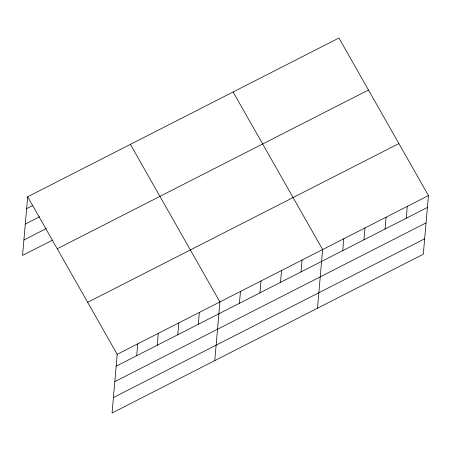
<?xml version="1.0" encoding="UTF-8"?>
<svg xmlns="http://www.w3.org/2000/svg" width="451" height="451" viewBox="0 0 451 451"><rect width="100%" height="100%" fill="white"/><g stroke="black" fill="none" stroke-linecap="round" stroke-linejoin="round"><path stroke-width="0.68" d="M27.68 196.76L117.198 354.328L112.068 412.986L423.32 254.24L428.45 195.576L338.932 38.014L27.68 196.76L22.55 255.424L52.429 240.186M136.704 355.709L137.741 343.848M157.247 345.229L158.284 333.374M177.79 334.749L178.827 322.893M198.333 324.275L199.37 312.419M214.777 360.597L219.913 301.939L130.395 144.376M239.419 303.32L240.456 291.464M259.956 292.84L260.994 280.984M280.499 282.365L281.537 270.504M301.042 271.885L302.08 260.03M317.493 308.213L322.623 249.55L233.111 91.987M342.754 250.615L343.792 238.759M363.918 239.819L364.955 227.964M385.081 229.023L386.118 217.168M406.25 218.228L407.287 206.372M26.643 208.621L32.872 205.447M25.295 224.062L39.609 216.762M23.903 239.977L46.312 228.55M57.221 248.76L368.473 90.008M87.657 302.328L398.909 143.581M117.198 354.328L428.45 195.576M116.161 366.184L427.413 207.437M114.808 381.631L426.06 222.879M113.415 397.54L424.667 238.793"/></g></svg>
